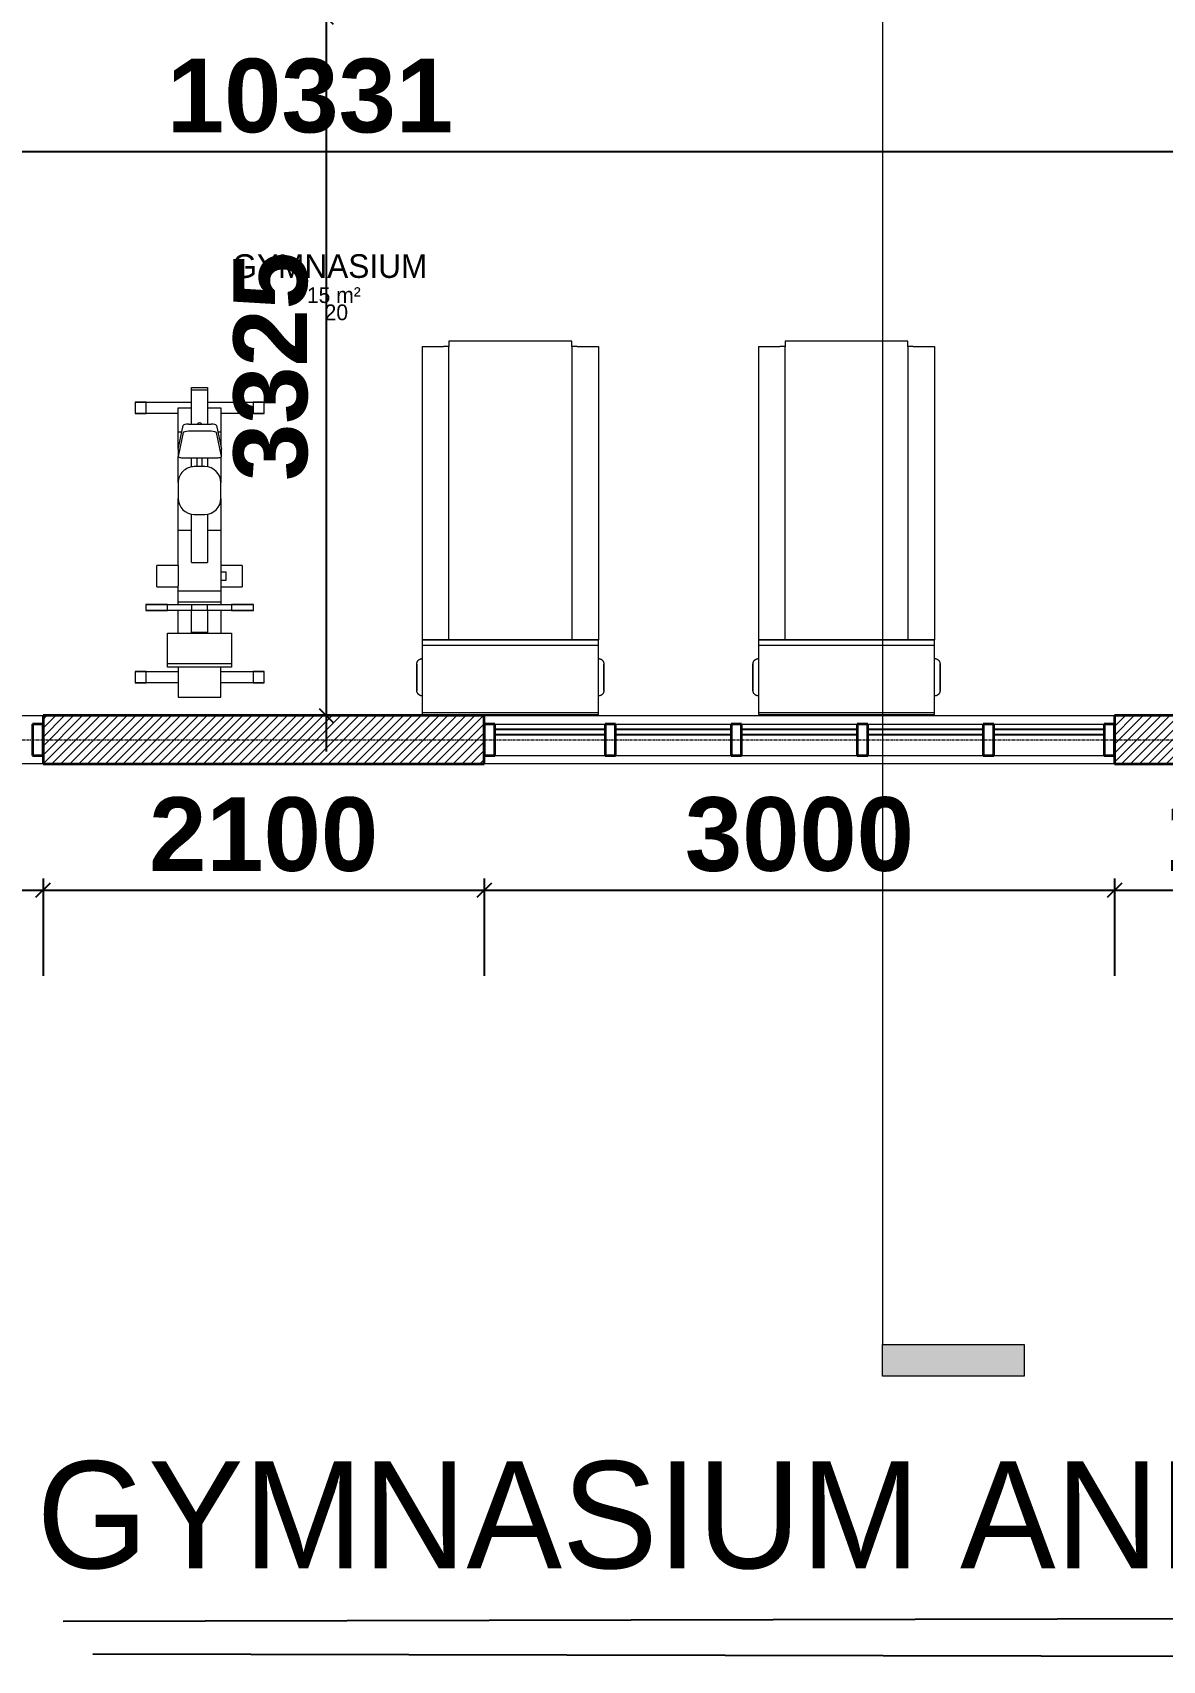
# Model space of a CAD drawing. Header units: inches. Extents: x 22 to 382261, y 22 to 371281.
# Drawn here: x 266633 to 272010, y 51696 to 59447 of the extents above; entities that cross this region are included whole.
import ezdxf

# ---------------------------------------------------------------- set-up
doc = ezdxf.new("R2010")
doc.units = ezdxf.units.IN
doc.header["$MEASUREMENT"] = 0
doc.linetypes.add('Grid Line 1_2_', pattern=[22.225, 12.7, -3.175, 3.175, -3.175])
for name, color, linetype, lineweight in [('A-ANNO-DIMS', 211, 'Continuous', 9), ('A-AREA-IDEN', 2, 'Continuous', 9), ('A-GLAZ-CURT', 52, 'Continuous', 9), ('A-GLAZ-CWMG', 51, 'Continuous', 9), ('A-WALL-PATT', 111, 'Continuous', 9), ('G-ANNO-SYMB', 111, 'Continuous', 9), ('G-ANNO-TEXT', 231, 'Continuous', 9), ('I-WALL', 2, 'Continuous', 9), ('Q-SPCQ', 91, 'Continuous', 9), ('S-GRID', 1, 'Continuous', 9)]:
    doc.layers.add(name, color=color, linetype=linetype, lineweight=lineweight)
doc.styles.add('Arial_B', font='arialbd.ttf', dxfattribs={"height": 350.793651})
doc.styles.add('Century Gothic', font='GOTHIC.TTF', dxfattribs={"height": 255})
doc.styles.add('Century Gothic_B', font='GOTHICB.TTF', dxfattribs={"height": 510})
doc.styles.add('Gill Sans MT', font='GIL_____.TTF', dxfattribs={"height": 262.5})
doc.dimstyles.new('2', dxfattribs={"dimscale": 304.8, "dimtxt": 346.888196, "dimasz": 0.221354, "dimexe": 1.338583, "dimexo": 0.0625, "dimgap": 0.278871, "dimtad": 1, "dimdec": 0, "dimzin": 0, "dimdsep": 46, "dimtxsty": 'Arial_B', "dimblk1": 'OBLIQUE', "dimblk2": 'OBLIQUE', "dimsah": 1, "dimcen": 0.09, "dimdle": 0.557743, "dimazin": 0, "dimtfac": 1, "dimtdec": 4, "dimtix": 1, "dimtmove": 0, "dimatfit": 3, "dimfxl": 0.557743, "dimfxlon": 1, "dimtvp": 1, "dimtolj": 1, "dimtzin": 0, "dimarcsym": 2})

# ---------------------------------------------------------------- blocks, each defined once
blk = doc.blocks.new('System Panel - Glazed-448104-02-GYM AND MEMBERS ROOM BLOWUP')
at = {"layer": 'A-GLAZ-CURT', "lineweight": 25}
for p, q in [((262.5, -24.5), (-262.5, -24.5)), ((-262.5, -24.5), (-262.5, -49.5)), ((-262.5, -49.5), (262.5, -49.5)), ((262.5, -49.5), (262.5, -24.5))]:
    blk.add_line(p, q, dxfattribs=at)
blk = doc.blocks.new('System Panel - Glazed-448105-02-GYM AND MEMBERS ROOM BLOWUP')
at = {"layer": 'A-GLAZ-CURT', "lineweight": 25}
for p, q in [((275, -24.5), (-275, -24.5)), ((-275, -24.5), (-275, -49.5)), ((-275, -49.5), (275, -49.5)), ((275, -49.5), (275, -24.5))]:
    blk.add_line(p, q, dxfattribs=at)
blk = doc.blocks.new('Rectangular Mullion - 50 x 150mm-448107-02-GYM AND MEMBERS ROOM BLOWUP')
at = {"layer": 'A-GLAZ-CWMG', "lineweight": 35}
for p, q in [((0, 75), (-50, 75)), ((-50, 75), (-50, -75)), ((0, -75), (0, 75)), ((-50, -75), (0, -75))]:
    blk.add_line(p, q, dxfattribs=at)
blk = doc.blocks.new('Rectangular Mullion - 50 x 150mm-448108-02-GYM AND MEMBERS ROOM BLOWUP')
at = {"layer": 'A-GLAZ-CWMG', "lineweight": 35}
for p, q in [((-50, 75), (0, 75)), ((-50, -75), (-50, 75)), ((0, 75), (0, -75)), ((0, -75), (-50, -75))]:
    blk.add_line(p, q, dxfattribs=at)
blk = doc.blocks.new('Rectangular Mullion - 50 x 150mm-443212-02-GYM AND MEMBERS ROOM BLOWUP')
at = {"layer": 'A-GLAZ-CWMG'}
for p, q in [((9881.2, 8643.2), (10406.2, 8643.2)), ((9881.2, 8493.2), (10406.2, 8493.2))]:
    blk.add_line(p, q, dxfattribs=at)
blk = doc.blocks.new('Rectangular Mullion - 50 x 150mm-448103-02-GYM AND MEMBERS ROOM BLOWUP')
at = {"layer": 'A-GLAZ-CWMG', "lineweight": 35}
for p, q in [((-25, 75), (25, 75)), ((-25, -75), (-25, 75)), ((25, 75), (25, -75)), ((25, -75), (-25, -75))]:
    blk.add_line(p, q, dxfattribs=at)
blk = doc.blocks.new('Rectangular Mullion - 50 x 150mm-443216-02-GYM AND MEMBERS ROOM BLOWUP')
at = {"layer": 'A-GLAZ-CWMG'}
for p, q in [((9281.2, 8643.2), (9831.2, 8643.2)), ((9281.2, 8493.2), (9831.2, 8493.2))]:
    blk.add_line(p, q, dxfattribs=at)
blk = doc.blocks.new('Bike-Excercise_Reed - Bike-Excercise_Reed-714075-02-GYM AND MEMBERS ROOM BLOWUP')
at = {"layer": 'Q-SPCQ'}
for p, q in [((-655.6, 307.1), (-655.6, 254.8)), ((-601.7, 307.1), (-655.6, 307.1)), ((-655.6, 254.8), (-601.7, 254.8)), ((-654, 305.6), (-654, 101.6)), ((-603.2, 101.6), (-603.2, 305.6)), ((-601.7, 254.8), (-601.7, 307.1)), ((-312.1, 256.5), (-312.1, 152.4)), ((-283.5, 256.5), (-312.1, 256.5)), ((-310.4, 254.8), (-310.4, -254.8)), ((-285, -254.8), (-285, 254.8)), ((-283.5, 152.4), (-283.5, 256.5)), ((627.1, 307), (627.1, 254.8)), ((681, 307), (627.1, 307)), ((627.1, 254.8), (681, 254.8)), ((628.7, 305.6), (628.7, 101.6)), ((679.5, 38.1), (679.5, 305.6)), ((681, 254.8), (681, 307)), ((-198.4, 203.2), (-198.4, 101.6)), ((-96.8, 101.6), (-96.8, 203.2)), ((-723.6, 101.6), (-723.6, -101.6)), ((-581.4, 101.6), (-723.6, 101.6)), ((-581.4, 152.4), (-563.4, 152.4)), ((-581.4, -152.4), (-581.4, 152.4)), ((-563.4, 152.4), (-419.7, 152.4)), ((-563.4, 152.4), (-563.4, -152.4)), ((-419.7, 152.4), (-419.7, -152.4)), ((-419.7, 101.6), (-310.4, 101.6)), ((-312.1, 152.4), (-283.5, 152.4)), ((-285.1, 101.6), (-270.5, 101.6)), ((-270.5, 101.6), (-218.1, 101.6)), ((-270.5, 101.6), (-270.5, -101.6)), ((-270.5, 101.6), (-270.5, -101.6)), ((-218.1, 101.6), (-194.7, 101.6)), ((-218.1, 101.6), (-218.1, -101.6)), ((-96.8, 101.6), (71, 101.6)), ((71, 101.6), (222.3, 101.6)), ((71, 101.6), (71, 38.1)), ((297.2, 101.6), (222.3, 101.6)), ((297.2, 101.6), (422.2, 101.6)), ((456.4, 101.7), (422.1, 101.7)), ((535.5, 77.5), (422.4, 101.7)), ((456.8, 101.7), (569.8, 77.5)), ((457, 101.6), (537.2, 101.6)), ((537.2, 101.6), (654.1, 101.6)), ((537.2, 84.5), (537.2, 101.6)), ((654.1, 101.6), (654.1, 38.1)), ((-419.7, 38.1), (-414.4, 38.1)), ((-414.4, 38.1), (-306.7, 38.1)), ((-414.4, 38.1), (-414.4, -38.1)), ((-304.1, 38.1), (-306.6, 38.1)), ((-301, 38.1), (-304, 38.1)), ((-297.7, 38.1), (-300.9, 38.1)), ((-284.9, 38.1), (-297.6, 38.1)), ((-284.9, -38.1), (-284.9, 38.1)), ((-82.4, 38.1), (147.7, 38.1)), ((-82.4, 38.1), (-82.4, -38.1)), ((146.1, 25.4), (146.1, -25.4)), ((371.8, 38.1), (415.5, 38.1)), ((373.4, -25.4), (373.4, 25.4)), ((412.3, 12.7), (373.4, 12.7)), ((415.5, 76.3), (415.5, -79.1)), ((537.2, 75.5), (537.2, 76.4)), ((541.7, -55), (541.7, 52.2)), ((576, 52.2), (576, -55)), ((576, 38.1), (736.9, 38.1)), ((736.9, 38.1), (750, 38.1)), ((736.9, -38.1), (736.9, 38.1)), ((750, 38.1), (750, -38.1)), ((-414.4, -38.1), (-419.7, -38.1)), ((-306.7, -38.1), (-414.4, -38.1)), ((-306.6, -38.1), (-304.1, -38.1)), ((-304, -38.1), (-301, -38.1)), ((-300.9, -38.1), (-297.7, -38.1)), ((-297.6, -38.1), (-284.9, -38.1)), ((147.7, -38.1), (-82.4, -38.1)), ((71, -38.1), (71, -101.6)), ((415.5, -38.1), (371.8, -38.1)), ((373.4, -12.7), (412.3, -12.7)), ((736.9, -38.1), (576, -38.1)), ((654.1, -38.1), (654.1, -101.6)), ((679.5, -305.6), (679.5, -38.1)), ((750, -38.1), (736.9, -38.1)), ((-723.6, -101.6), (-581.4, -101.6)), ((-654, -101.6), (-654, -305.6)), ((-603.2, -305.6), (-603.2, -101.6)), ((-563.4, -152.4), (-581.4, -152.4)), ((-419.7, -152.4), (-563.4, -152.4)), ((-310.3, -101.6), (-419.7, -101.6)), ((-312.1, -152.4), (-312.1, -256.5)), ((-283.5, -152.4), (-312.1, -152.4)), ((-270.5, -101.6), (-285, -101.6)), ((-283.5, -256.5), (-283.5, -152.4)), ((-218.1, -101.6), (-270.5, -101.6)), ((71, -101.6), (-218.1, -101.6)), ((-198.4, -101.6), (-198.4, -203.2)), ((-166.7, -101.6), (-166.7, -127)), ((-166.7, -127), (-128.6, -127)), ((-128.6, -127), (-128.6, -101.6)), ((-96.8, -203.2), (-96.8, -101.6)), ((222.3, -101.6), (71, -101.6)), ((222.3, -101.6), (297.2, -101.6)), ((419.2, -101.6), (297.2, -101.6)), ((422.1, -104.5), (456.4, -104.5)), ((422.4, -104.5), (535.5, -80.3)), ((569.8, -80.3), (456.8, -104.5)), ((537.2, -101.6), (470.2, -101.6)), ((537.2, -79.2), (537.2, -78.3)), ((537.2, -101.6), (537.2, -87.3)), ((654.1, -101.6), (537.2, -101.6)), ((628.7, -101.6), (628.7, -305.6)), ((-655.6, -254.8), (-655.6, -307.1)), ((-601.7, -254.8), (-655.6, -254.8)), ((-655.6, -307.1), (-601.7, -307.1)), ((-601.7, -307.1), (-601.7, -254.8)), ((-312.1, -256.5), (-283.5, -256.5)), ((627.1, -254.8), (627.1, -307)), ((681, -254.8), (627.1, -254.8)), ((627.1, -307), (681, -307)), ((681, -307), (681, -254.8))]:
    blk.add_line(p, q, dxfattribs=at)
at = {"layer": 'Q-SPCQ', "flags": 128}
for points in [[(-198.4, 203.2), (-197.7, 203.2), (-195.7, 203.2), (-192.3, 203.2), (-187.7, 203.2), (-182, 203.2), (-175.4, 203.2), (-168, 203.2), (-160.1, 203.2), (-151.8, 203.2), (-143.4, 203.2), (-135.2, 203.2), (-127.2, 203.2), (-119.9, 203.2), (-113.2, 203.2), (-107.5, 203.2), (-103, 203.2), (-99.6, 203.2), (-97.5, 203.2), (-96.8, 203.2)], [(-96.8, 101.6), (-97.5, 101.6), (-99.6, 101.6), (-103, 101.6), (-107.5, 101.6), (-113.2, 101.6), (-119.9, 101.6), (-127.2, 101.6), (-135.2, 101.6), (-143.4, 101.6), (-151.8, 101.6), (-160.1, 101.6), (-168, 101.6), (-175.4, 101.6), (-182, 101.6), (-187.7, 101.6), (-192.3, 101.6), (-194.5, 101.6)], [(412.3, 12.7), (414.3, 12.7), (415.5, 12.7)], [(415.5, -12.7), (413.8, -12.7), (412.3, -12.7)], [(-96.8, -203.2), (-97.5, -203.2), (-99.6, -203.2), (-103, -203.2), (-107.5, -203.2), (-113.2, -203.2), (-119.9, -203.2), (-127.2, -203.2), (-135.2, -203.2), (-143.4, -203.2), (-151.8, -203.2), (-160.1, -203.2), (-168, -203.2), (-175.4, -203.2), (-182, -203.2), (-187.7, -203.2), (-192.3, -203.2), (-195.7, -203.2), (-197.7, -203.2), (-198.4, -203.2)]]:
    blk.add_lwpolyline(points, dxfattribs=at)
at = {"layer": 'Q-SPCQ'}
for centre, start, end in [((222.3, 25.4), 90, 180), ((297.2, 25.4), 360, 90), ((222.3, -25.4), 180, 270), ((297.2, -25.4), 270, 0)]:
    blk.add_arc(centre, 76.2, start, end, dxfattribs=at)
for centre, major_axis, ratio, start_param, end_param in [((422.1, 76.3), (0, 25.4), 0.258819, 6.227989, 7.853982), ((535.1, 52.2), (0, 25.4), 0.258819, 4.712389, 6.227989), ((569.4, 52.2), (0, 25.4), 0.258819, 4.712389, 6.227989), ((569.6, 0), (0, 12.7), 0.965926, 4.712389, 5.730403), ((535.1, -55), (0, 25.4), 0.258819, 3.196789, 4.712389), ((569.4, -55), (0, 25.4), 0.258819, 3.196789, 4.712389), ((569.6, 0), (0, 12.7), 0.965926, 3.694375, 4.712389), ((422.1, -79.1), (0, 25.4), 0.258819, 1.570796, 3.196789)]:
    blk.add_ellipse(centre, major_axis=major_axis, ratio=ratio, start_param=start_param, end_param=end_param, dxfattribs=at)
blk = doc.blocks.new('Treadmill - Treadmill-719310-02-GYM AND MEMBERS ROOM BLOWUP')
at = {"layer": 'Q-SPCQ'}
for p, q in [((25.4, 1752.6), (127, 1752.6)), ((25.4, 1752.6), (25.4, 356.6)), ((152.4, 1752.6), (127, 1752.6)), ((736.6, 1778), (152.4, 1778)), ((152.4, 1778), (152.4, 1752.6)), ((152.4, 356.6), (152.4, 1752.6)), ((152.4, 356.6), (152.4, 1752.6)), ((736.6, 1752.6), (736.6, 1778)), ((736.6, 1752.6), (736.6, 356.6)), ((736.6, 1752.6), (736.6, 356.6)), ((762, 1752.6), (736.6, 1752.6)), ((762, 1752.6), (863.6, 1752.6)), ((863.6, 1752.6), (863.6, 356.6)), ((863.6, 356.6), (25.4, 356.6)), ((25.4, 356.6), (25.4, 330.6)), ((25.4, 356.6), (863.6, 356.6)), ((25.4, 330.6), (25.4, 10.4)), ((25.4, 330.6), (863.6, 330.6)), ((863.6, 330.6), (863.6, 356.6)), ((863.6, 10.4), (863.6, 330.6)), ((25.4, 10.4), (25.4, 0)), ((25.4, 10.4), (863.6, 10.4)), ((25.4, 0), (863.6, 0)), ((863.6, 0), (863.6, 10.4))]:
    blk.add_line(p, q, dxfattribs=at)
at = {"layer": 'Q-SPCQ', "flags": 128}
for points in [[(-0.7, 240.6), (-0.7, 241.7), (-0.6, 242.7), (-0.5, 243.8), (-0.4, 244.8), (-0.2, 245.8), (0, 246.8), (0.3, 247.8), (0.6, 248.8), (0.9, 249.8), (1.3, 250.8), (1.8, 251.7), (2.2, 252.7), (2.7, 253.6), (3.2, 254.5), (3.8, 255.4), (4.4, 256.2), (5.1, 257), (5.7, 257.8), (6.4, 258.6), (7.2, 259.3), (7.9, 260), (8.7, 260.7), (9.5, 261.4), (10.4, 262), (11.2, 262.6), (12.1, 263.1), (13, 263.6), (14, 264.1), (14.9, 264.5), (15.9, 264.9), (16.9, 265.3), (17.9, 265.6), (18.9, 265.9), (19.9, 266.1), (20.9, 266.3), (21.9, 266.5), (23, 266.6), (24, 266.7), (25, 266.7), (25.3, 266.7)], [(-0.7, 177.8), (-0.7, 180.3), (-0.7, 182.8), (-0.7, 185.3), (-0.7, 187.8), (-0.7, 190.3), (-0.7, 192.7), (-0.7, 195.2), (-0.7, 197.6), (-0.7, 199.9), (-0.7, 202.3), (-0.7, 204.6), (-0.7, 206.8), (-0.7, 209), (-0.7, 211.2), (-0.7, 213.3), (-0.7, 215.3), (-0.7, 217.3), (-0.7, 219.2), (-0.7, 221.1), (-0.7, 222.9), (-0.7, 224.6), (-0.7, 226.2), (-0.7, 227.8), (-0.7, 229.3), (-0.7, 230.7), (-0.7, 232), (-0.7, 233.2), (-0.7, 234.4), (-0.7, 235.4), (-0.7, 236.4), (-0.7, 237.2), (-0.7, 238), (-0.7, 238.7), (-0.7, 239.2), (-0.7, 239.7), (-0.7, 240.1), (-0.7, 240.4), (-0.7, 240.6), (-0.7, 240.6), (-0.7, 240.6)], [(-0.7, 240.6), (-0.7, 240.6), (-0.7, 240.4), (-0.7, 240.2), (-0.7, 239.8), (-0.7, 239.4), (-0.7, 238.8), (-0.7, 238.2), (-0.7, 237.4), (-0.7, 236.6), (-0.7, 235.7), (-0.7, 234.7), (-0.7, 233.5), (-0.7, 232.3), (-0.7, 231), (-0.7, 229.7), (-0.7, 228.2), (-0.7, 226.7), (-0.7, 225), (-0.7, 223.3), (-0.7, 221.6), (-0.7, 219.7), (-0.7, 217.8), (-0.7, 215.9), (-0.7, 213.8), (-0.7, 211.8), (-0.7, 209.6), (-0.7, 207.4), (-0.7, 205.2), (-0.7, 202.9), (-0.7, 200.6), (-0.7, 198.2), (-0.7, 195.8), (-0.7, 193.4), (-0.7, 190.9), (-0.7, 188.5), (-0.7, 186), (-0.7, 183.5), (-0.7, 181), (-0.7, 178.5), (-0.7, 177.8)], [(863.7, 266.7), (864.7, 266.7), (865.8, 266.6), (866.8, 266.5), (867.8, 266.4), (868.8, 266.2), (869.9, 266), (870.9, 265.7), (871.9, 265.4), (872.9, 265), (873.8, 264.6), (874.8, 264.2), (875.7, 263.8), (876.6, 263.3), (877.5, 262.7), (878.4, 262.1), (879.2, 261.5), (880.1, 260.9), (880.9, 260.2), (881.6, 259.5), (882.4, 258.8), (883.1, 258), (883.8, 257.2), (884.4, 256.4), (885, 255.6), (885.6, 254.7), (886.1, 253.8), (886.7, 252.9), (887.1, 252), (887.6, 251), (888, 250.1), (888.3, 249.1), (888.6, 248.1), (888.9, 247.1), (889.2, 246.1), (889.4, 245.1), (889.5, 244), (889.6, 243), (889.7, 242), (889.7, 240.9), (889.7, 240.6)], [(889.7, 177.8), (889.7, 180.3), (889.7, 182.8), (889.7, 185.3), (889.7, 187.8), (889.7, 190.3), (889.7, 192.7), (889.7, 195.2), (889.7, 197.6), (889.7, 199.9), (889.7, 202.3), (889.7, 204.6), (889.7, 206.8), (889.7, 209), (889.7, 211.2), (889.7, 213.3), (889.7, 215.3), (889.7, 217.3), (889.7, 219.2), (889.7, 221.1), (889.7, 222.9), (889.7, 224.6), (889.7, 226.2), (889.7, 227.8), (889.7, 229.3), (889.7, 230.7), (889.7, 232), (889.7, 233.2), (889.7, 234.4), (889.7, 235.4), (889.7, 236.4), (889.7, 237.2), (889.7, 238), (889.7, 238.7), (889.7, 239.2), (889.7, 239.7), (889.7, 240.1), (889.7, 240.4), (889.7, 240.6), (889.7, 240.6), (889.7, 240.6)], [(889.7, 240.6), (889.7, 240.6), (889.7, 240.4), (889.7, 240.2), (889.7, 239.8), (889.7, 239.4), (889.7, 238.8), (889.7, 238.2), (889.7, 237.4), (889.7, 236.6), (889.7, 235.7), (889.7, 234.7), (889.7, 233.5), (889.7, 232.3), (889.7, 231), (889.7, 229.7), (889.7, 228.2), (889.7, 226.7), (889.7, 225), (889.7, 223.3), (889.7, 221.6), (889.7, 219.7), (889.7, 217.8), (889.7, 215.9), (889.7, 213.8), (889.7, 211.8), (889.7, 209.6), (889.7, 207.4), (889.7, 205.2), (889.7, 202.9), (889.7, 200.6), (889.7, 198.2), (889.7, 195.8), (889.7, 193.4), (889.7, 190.9), (889.7, 188.5), (889.7, 186), (889.7, 183.5), (889.7, 181), (889.7, 178.5), (889.7, 177.8)], [(-0.7, 177.8), (-0.7, 175.3), (-0.7, 172.8), (-0.7, 170.3), (-0.7, 167.8), (-0.7, 165.3), (-0.7, 162.9), (-0.7, 160.4), (-0.7, 158), (-0.7, 155.7), (-0.7, 153.3), (-0.7, 151), (-0.7, 148.8), (-0.7, 146.6), (-0.7, 144.4), (-0.7, 142.3), (-0.7, 140.3), (-0.7, 138.3), (-0.7, 136.4), (-0.7, 134.5), (-0.7, 132.7), (-0.7, 131), (-0.7, 129.4), (-0.7, 127.8), (-0.7, 126.3), (-0.7, 124.9), (-0.7, 123.6), (-0.7, 122.4), (-0.7, 121.2), (-0.7, 120.2), (-0.7, 119.2), (-0.7, 118.4), (-0.7, 117.6), (-0.7, 116.9), (-0.7, 116.4), (-0.7, 115.9), (-0.7, 115.5), (-0.7, 115.2), (-0.7, 115), (-0.7, 115), (-0.7, 115)], [(-0.7, 115), (-0.7, 115), (-0.7, 115.2), (-0.7, 115.4), (-0.7, 115.8), (-0.7, 116.2), (-0.7, 116.8), (-0.7, 117.4), (-0.7, 118.2), (-0.7, 119), (-0.7, 119.9), (-0.7, 120.9), (-0.7, 122.1), (-0.7, 123.3), (-0.7, 124.6), (-0.7, 125.9), (-0.7, 127.4), (-0.7, 128.9), (-0.7, 130.6), (-0.7, 132.3), (-0.7, 134), (-0.7, 135.9), (-0.7, 137.8), (-0.7, 139.7), (-0.7, 141.8), (-0.7, 143.8), (-0.7, 146), (-0.7, 148.2), (-0.7, 150.4), (-0.7, 152.7), (-0.7, 155), (-0.7, 157.4), (-0.7, 159.8), (-0.7, 162.2), (-0.7, 164.7), (-0.7, 167.1), (-0.7, 169.6), (-0.7, 172.1), (-0.7, 174.6), (-0.7, 177.1), (-0.7, 177.8)], [(889.7, 177.8), (889.7, 175.3), (889.7, 172.8), (889.7, 170.3), (889.7, 167.8), (889.7, 165.3), (889.7, 162.9), (889.7, 160.4), (889.7, 158), (889.7, 155.7), (889.7, 153.3), (889.7, 151), (889.7, 148.8), (889.7, 146.6), (889.7, 144.4), (889.7, 142.3), (889.7, 140.3), (889.7, 138.3), (889.7, 136.4), (889.7, 134.5), (889.7, 132.7), (889.7, 131), (889.7, 129.4), (889.7, 127.8), (889.7, 126.3), (889.7, 124.9), (889.7, 123.6), (889.7, 122.4), (889.7, 121.2), (889.7, 120.2), (889.7, 119.2), (889.7, 118.4), (889.7, 117.6), (889.7, 116.9), (889.7, 116.4), (889.7, 115.9), (889.7, 115.5), (889.7, 115.2), (889.7, 115), (889.7, 115), (889.7, 115)], [(889.7, 115), (889.7, 115), (889.7, 115.2), (889.7, 115.4), (889.7, 115.8), (889.7, 116.2), (889.7, 116.8), (889.7, 117.4), (889.7, 118.2), (889.7, 119), (889.7, 119.9), (889.7, 120.9), (889.7, 122.1), (889.7, 123.3), (889.7, 124.6), (889.7, 125.9), (889.7, 127.4), (889.7, 128.9), (889.7, 130.6), (889.7, 132.3), (889.7, 134), (889.7, 135.9), (889.7, 137.8), (889.7, 139.7), (889.7, 141.8), (889.7, 143.8), (889.7, 146), (889.7, 148.2), (889.7, 150.4), (889.7, 152.7), (889.7, 155), (889.7, 157.4), (889.7, 159.8), (889.7, 162.2), (889.7, 164.7), (889.7, 167.1), (889.7, 169.6), (889.7, 172.1), (889.7, 174.6), (889.7, 177.1), (889.7, 177.8)], [(25.3, 88.9), (24.3, 88.9), (23.2, 89), (22.2, 89.1), (21.2, 89.2), (20.2, 89.4), (19.1, 89.6), (18.1, 89.9), (17.1, 90.2), (16.1, 90.6), (15.2, 91), (14.2, 91.4), (13.3, 91.8), (12.4, 92.3), (11.5, 92.9), (10.6, 93.5), (9.8, 94.1), (8.9, 94.7), (8.1, 95.4), (7.4, 96.1), (6.6, 96.8), (5.9, 97.6), (5.2, 98.4), (4.6, 99.2), (4, 100), (3.4, 100.9), (2.9, 101.8), (2.3, 102.7), (1.9, 103.6), (1.4, 104.6), (1, 105.5), (0.7, 106.5), (0.4, 107.5), (0.1, 108.5), (-0.2, 109.5), (-0.4, 110.5), (-0.5, 111.6), (-0.6, 112.6), (-0.7, 113.6), (-0.7, 114.7), (-0.7, 115)], [(889.7, 115), (889.7, 113.9), (889.6, 112.9), (889.5, 111.8), (889.4, 110.8), (889.2, 109.8), (889, 108.8), (888.7, 107.8), (888.4, 106.8), (888.1, 105.8), (887.7, 104.8), (887.2, 103.9), (886.8, 102.9), (886.3, 102), (885.8, 101.1), (885.2, 100.2), (884.6, 99.4), (883.9, 98.6), (883.3, 97.8), (882.6, 97), (881.8, 96.3), (881.1, 95.6), (880.3, 94.9), (879.5, 94.2), (878.6, 93.6), (877.8, 93), (876.9, 92.5), (876, 92), (875, 91.5), (874.1, 91.1), (873.1, 90.7), (872.1, 90.3), (871.1, 90), (870.1, 89.7), (869.1, 89.5), (868.1, 89.3), (867.1, 89.1), (866, 89), (865, 88.9), (864, 88.9), (863.7, 88.9)]]:
    blk.add_lwpolyline(points, dxfattribs=at)
blk = doc.blocks.new('_Oblique')
at = {"color": 0, "linetype": 'ByBlock', "lineweight": -2}
blk.add_line((-0.5, -0.5), (0.5, 0.5), dxfattribs=at)
blk = doc.blocks.new('*D5409')
at = {"layer": 'A-ANNO-DIMS', "color": 0, "lineweight": -2, "transparency": 16777216}
for p, q in [((263512.6, 55364.1), (266852.6, 55364.1)), ((263682.6, 55420), (263682.6, 54956.1)), ((266682.6, 55420), (266682.6, 54956.1))]:
    blk.add_line(p, q, dxfattribs=at)
at = {"layer": 'Defpoints', "color": 0, "transparency": 16777216}
for p in [(263682.6, 55439.1), (266682.6, 55439.1), (266682.6, 55364.1)]:
    blk.add_point(p, dxfattribs=at)
at = {"layer": 'A-ANNO-DIMS', "color": 0, "lineweight": -2, "transparency": 16777216, "xscale": 67.46874999999999, "yscale": 67.46874999999999, "zscale": 67.46874999999999, "rotation": 180}
blk.add_blockref('_Oblique', (263682.6, 55364.1), dxfattribs=at)
at = {"layer": 'A-ANNO-DIMS', "color": 0, "lineweight": -2, "transparency": 16777216, "xscale": 67.46874999999999, "yscale": 67.46874999999999, "zscale": 67.46874999999999}
blk.add_blockref('_Oblique', (266682.6, 55364.1), dxfattribs=at)
at = {"layer": 'A-ANNO-DIMS', "color": 0, "transparency": 16777216, "insert": (265182.6, 55628.2), "char_height": 350.79, "width": 559.685, "attachment_point": 5, "style": 'Arial_B'}
blk.add_mtext('\\A1;3000', dxfattribs=at)
blk = doc.blocks.new('*D5410')
at = {"layer": 'A-ANNO-DIMS', "color": 0, "lineweight": -2, "transparency": 16777216}
for p, q in [((266512.6, 55364.1), (268952.6, 55364.1)), ((266682.6, 55420), (266682.6, 54956.1)), ((268782.6, 55420), (268782.6, 54956.1))]:
    blk.add_line(p, q, dxfattribs=at)
at = {"layer": 'Defpoints', "color": 0, "transparency": 16777216}
for p in [(266682.6, 55439.1), (268782.6, 55439.1), (268782.6, 55364.1)]:
    blk.add_point(p, dxfattribs=at)
at = {"layer": 'A-ANNO-DIMS', "color": 0, "lineweight": -2, "transparency": 16777216, "xscale": 67.46874999999999, "yscale": 67.46874999999999, "zscale": 67.46874999999999, "rotation": 180}
blk.add_blockref('_Oblique', (266682.6, 55364.1), dxfattribs=at)
at = {"layer": 'A-ANNO-DIMS', "color": 0, "lineweight": -2, "transparency": 16777216, "xscale": 67.46874999999999, "yscale": 67.46874999999999, "zscale": 67.46874999999999}
blk.add_blockref('_Oblique', (268782.6, 55364.1), dxfattribs=at)
at = {"layer": 'A-ANNO-DIMS', "color": 0, "transparency": 16777216, "insert": (267732.6, 55628.2), "char_height": 350.79, "width": 559.685, "attachment_point": 5, "style": 'Arial_B'}
blk.add_mtext('\\A1;2100', dxfattribs=at)
blk = doc.blocks.new('*D5417')
at = {"layer": 'A-ANNO-DIMS', "color": 0, "lineweight": -2, "transparency": 16777216}
for p, q in [((268612.6, 55364.1), (271952.6, 55364.1)), ((268782.6, 55420), (268782.6, 54956.1)), ((271782.6, 55420), (271782.6, 54956.1))]:
    blk.add_line(p, q, dxfattribs=at)
at = {"layer": 'Defpoints', "color": 0, "transparency": 16777216}
for p in [(268782.6, 55439.1), (271782.6, 55439.1), (271782.6, 55364.1)]:
    blk.add_point(p, dxfattribs=at)
at = {"layer": 'A-ANNO-DIMS', "color": 0, "lineweight": -2, "transparency": 16777216, "xscale": 67.46874999999999, "yscale": 67.46874999999999, "zscale": 67.46874999999999, "rotation": 180}
blk.add_blockref('_Oblique', (268782.6, 55364.1), dxfattribs=at)
at = {"layer": 'A-ANNO-DIMS', "color": 0, "lineweight": -2, "transparency": 16777216, "xscale": 67.46874999999999, "yscale": 67.46874999999999, "zscale": 67.46874999999999}
blk.add_blockref('_Oblique', (271782.6, 55364.1), dxfattribs=at)
at = {"layer": 'A-ANNO-DIMS', "color": 0, "transparency": 16777216, "insert": (270282.6, 55628.2), "char_height": 350.79, "width": 559.685, "attachment_point": 5, "style": 'Arial_B'}
blk.add_mtext('\\A1;3000', dxfattribs=at)
blk = doc.blocks.new('*D5418')
at = {"layer": 'A-ANNO-DIMS', "color": 0, "lineweight": -2, "transparency": 16777216}
for p, q in [((271612.6, 55364.1), (273518.4, 55364.1)), ((271782.6, 55420), (271782.6, 54956.1)), ((273348.4, 55420), (273348.4, 54956.1))]:
    blk.add_line(p, q, dxfattribs=at)
at = {"layer": 'Defpoints', "color": 0, "transparency": 16777216}
for p in [(271782.6, 55439.1), (273348.4, 55439.1), (273348.4, 55364.1)]:
    blk.add_point(p, dxfattribs=at)
at = {"layer": 'A-ANNO-DIMS', "color": 0, "lineweight": -2, "transparency": 16777216, "xscale": 67.46874999999999, "yscale": 67.46874999999999, "zscale": 67.46874999999999, "rotation": 180}
blk.add_blockref('_Oblique', (271782.6, 55364.1), dxfattribs=at)
at = {"layer": 'A-ANNO-DIMS', "color": 0, "lineweight": -2, "transparency": 16777216, "xscale": 67.46874999999999, "yscale": 67.46874999999999, "zscale": 67.46874999999999}
blk.add_blockref('_Oblique', (273348.4, 55364.1), dxfattribs=at)
at = {"layer": 'A-ANNO-DIMS', "color": 0, "transparency": 16777216, "insert": (272565.5, 55628.2), "char_height": 350.79, "width": 559.685, "attachment_point": 5, "style": 'Arial_B'}
blk.add_mtext('\\A1;1566', dxfattribs=at)
blk = doc.blocks.new('*D5436')
at = {"layer": 'A-ANNO-DIMS', "color": 0, "lineweight": -2, "transparency": 16777216}
for p, q in [((262787.6, 58936.9), (262787.6, 58472.9)), ((273118.4, 58936.9), (273118.4, 58472.9)), ((262617.6, 58880.9), (273288.4, 58880.9))]:
    blk.add_line(p, q, dxfattribs=at)
at = {"layer": 'Defpoints', "color": 0, "transparency": 16777216}
for p in [(262787.6, 58955.9), (273118.4, 58955.9), (273118.4, 58880.9)]:
    blk.add_point(p, dxfattribs=at)
at = {"layer": 'A-ANNO-DIMS', "color": 0, "lineweight": -2, "transparency": 16777216, "xscale": 67.46874999999999, "yscale": 67.46874999999999, "zscale": 67.46874999999999, "rotation": 180}
blk.add_blockref('_Oblique', (262787.6, 58880.9), dxfattribs=at)
at = {"layer": 'A-ANNO-DIMS', "color": 0, "lineweight": -2, "transparency": 16777216, "xscale": 67.46874999999999, "yscale": 67.46874999999999, "zscale": 67.46874999999999}
blk.add_blockref('_Oblique', (273118.4, 58880.9), dxfattribs=at)
at = {"layer": 'A-ANNO-DIMS', "color": 0, "transparency": 16777216, "insert": (267953, 59145), "char_height": 350.79, "width": 699.606, "attachment_point": 5, "style": 'Arial_B'}
blk.add_mtext('\\A1;10331', dxfattribs=at)
blk = doc.blocks.new('*D5437')
at = {"layer": 'A-ANNO-DIMS', "color": 0, "lineweight": -2, "transparency": 16777216}
for p, q in [((268031.1, 56024.7), (268031.1, 59689.7)), ((267975.1, 59519.7), (268439.1, 59519.7)), ((267975.1, 56194.7), (268439.1, 56194.7))]:
    blk.add_line(p, q, dxfattribs=at)
at = {"layer": 'Defpoints', "color": 0, "transparency": 16777216}
for p in [(267956.1, 59519.7), (268031.1, 59519.7), (267956.1, 56194.7)]:
    blk.add_point(p, dxfattribs=at)
at = {"layer": 'A-ANNO-DIMS', "color": 0, "lineweight": -2, "transparency": 16777216, "xscale": 67.46874999999999, "yscale": 67.46874999999999, "zscale": 67.46874999999999}
for p, rotation in [((268031.1, 59519.7), 90), ((268031.1, 56194.7), 270)]:
    blk.add_blockref('_Oblique', p, dxfattribs=dict(at, rotation=rotation))
at = {"layer": 'A-ANNO-DIMS', "color": 0, "transparency": 16777216, "insert": (267767, 57857.2), "char_height": 350.79, "width": 559.685, "attachment_point": 5, "rotation": 90, "style": 'Arial_B'}
blk.add_mtext('\\A1;3325', dxfattribs=at)
blk = doc.blocks.new('Section - M_Section Tail - Filled-28045-02-GYM AND MEMBERS ROOM BLOWUP')
at = {"layer": 'G-ANNO-SYMB'}
blk.add_hatch(color=256, dxfattribs=at).paths.add_polyline_path([(0, 9), (0, 0), (-2, 0), (-2, 9)])
for p, q in [((0, 9), (-2, 9)), ((-2, 9), (-2, 0)), ((0, 0), (0, 9)), ((-2, 0), (0, 0))]:
    blk.add_line(p, q, dxfattribs=at)

msp = doc.modelspace()

# ---------------------------------------------------------------- hatches: boundary and pattern name
at = {"layer": 'A-WALL-PATT', "lineweight": 18}
h = msp.add_hatch(dxfattribs=at)
h.set_pattern_fill('FP_3', color=256, style=0, pattern_type=2)
h.set_pattern_definition([(45, (261326.42, 47511.47), (-21.213203, 21.213203), [])])
h.paths.add_polyline_path([(283807.6, 55964.7), (284049.7, 55964.7), (284049.7, 56194.7), (283807.6, 56194.7)])
h.paths.add_polyline_path([(262667.6, 55964.7), (263682.6, 55964.7), (263682.6, 56194.7), (262667.6, 56194.7)])
h.paths.add_polyline_path([(282757.6, 55964.7), (282757.6, 56194.7), (275217.6, 56194.7), (275217.6, 55964.7), (282333.1, 55964.7)])
h.paths.add_polyline_path([(266682.6, 55964.7), (268782.6, 55964.7), (268782.6, 56194.7), (266682.6, 56194.7)])
h.paths.add_polyline_path([(271782.6, 55964.7), (273348.4, 55964.7), (273348.4, 56194.7), (271782.6, 56194.7)])

# ---------------------------------------------------------------- linework, layer by layer
for p, q in [((266778.6, 51883.6), (281794.4, 51914.9)), ((266919.5, 51727.1), (281778.8, 51695.8))]:
    msp.add_line(p, q)
at = {"layer": 'G-ANNO-SYMB'}
msp.add_line((270677.4, 63383.7), (270677.4, 53200.2), dxfattribs=at)
at = {"layer": 'I-WALL'}
for p, q in [((263682.6, 56194.7), (266682.6, 56194.7)), ((268782.6, 56194.7), (271782.6, 56194.7)), ((266682.6, 55964.7), (263682.6, 55964.7)), ((271782.6, 55964.7), (268782.6, 55964.7))]:
    msp.add_line(p, q, dxfattribs=at)
at = {"layer": 'I-WALL', "lineweight": 35}
for p, q in [((268782.6, 56194.7), (266682.6, 56194.7)), ((266682.6, 56194.7), (266682.6, 55964.7)), ((268782.6, 55964.7), (268782.6, 56194.7)), ((273118.4, 56194.7), (271782.6, 56194.7)), ((271782.6, 56194.7), (271782.6, 55964.7)), ((266682.6, 55964.7), (268782.6, 55964.7)), ((271782.6, 55964.7), (273348.4, 55964.7))]:
    msp.add_line(p, q, dxfattribs=at)
at = {"layer": 'S-GRID', "linetype": 'Grid Line 1_2_'}
msp.add_line((259894, 56079.7), (287182.9, 56079.7), dxfattribs=at)

# ---------------------------------------------------------------- block references
at = {"layer": 'A-GLAZ-CURT', "rotation": 180}
for name, p in [('System Panel - Glazed-448104-02-GYM AND MEMBERS ROOM BLOWUP', (269095.1, 56079.7)), ('System Panel - Glazed-448105-02-GYM AND MEMBERS ROOM BLOWUP', (269682.6, 56079.7)), ('System Panel - Glazed-448105-02-GYM AND MEMBERS ROOM BLOWUP', (270282.6, 56079.7)), ('System Panel - Glazed-448105-02-GYM AND MEMBERS ROOM BLOWUP', (270882.6, 56079.7)), ('System Panel - Glazed-448104-02-GYM AND MEMBERS ROOM BLOWUP', (271470.1, 56079.7))]:
    msp.add_blockref(name, p, dxfattribs=at)
at = {"layer": 'A-GLAZ-CWMG'}
for name, p in [('Rectangular Mullion - 50 x 150mm-448107-02-GYM AND MEMBERS ROOM BLOWUP', (266682.6, 56079.7)), ('Rectangular Mullion - 50 x 150mm-443212-02-GYM AND MEMBERS ROOM BLOWUP', (258951.4, 47511.5)), ('Rectangular Mullion - 50 x 150mm-443216-02-GYM AND MEMBERS ROOM BLOWUP', (260126.4, 47511.5)), ('Rectangular Mullion - 50 x 150mm-443216-02-GYM AND MEMBERS ROOM BLOWUP', (260726.4, 47511.5)), ('Rectangular Mullion - 50 x 150mm-443216-02-GYM AND MEMBERS ROOM BLOWUP', (261326.4, 47511.5)), ('Rectangular Mullion - 50 x 150mm-443212-02-GYM AND MEMBERS ROOM BLOWUP', (261326.4, 47511.5)), ('Rectangular Mullion - 50 x 150mm-448107-02-GYM AND MEMBERS ROOM BLOWUP', (271782.6, 56079.7))]:
    msp.add_blockref(name, p, dxfattribs=at)
at = {"layer": 'A-GLAZ-CWMG', "extrusion": (0, 0, -1)}
for name, p in [('Rectangular Mullion - 50 x 150mm-448108-02-GYM AND MEMBERS ROOM BLOWUP', (-268782.6, 56079.7)), ('Rectangular Mullion - 50 x 150mm-448103-02-GYM AND MEMBERS ROOM BLOWUP', (-269382.6, 56079.7)), ('Rectangular Mullion - 50 x 150mm-448103-02-GYM AND MEMBERS ROOM BLOWUP', (-269982.6, 56079.7)), ('Rectangular Mullion - 50 x 150mm-448103-02-GYM AND MEMBERS ROOM BLOWUP', (-270582.6, 56079.7)), ('Rectangular Mullion - 50 x 150mm-448103-02-GYM AND MEMBERS ROOM BLOWUP', (-271182.6, 56079.7))]:
    msp.add_blockref(name, p, dxfattribs=at)
at = {"layer": 'G-ANNO-SYMB', "extrusion": (0, 0, -1), "xscale": 74.99999999999996, "yscale": 74.99999999999996, "zscale": 74.99999999999996, "rotation": 90.00000000000064}
msp.add_blockref('Section - M_Section Tail - Filled-28045-02-GYM AND MEMBERS ROOM BLOWUP', (-270677.4, 53200.2), dxfattribs=at)
at = {"layer": 'Q-SPCQ'}
for p in [(268462.2, 56199.7), (270062.2, 56199.7)]:
    msp.add_blockref('Treadmill - Treadmill-719310-02-GYM AND MEMBERS ROOM BLOWUP', p, dxfattribs=at)
at = {"layer": 'Q-SPCQ', "rotation": 89.9999999999995}
msp.add_blockref('Bike-Excercise_Reed - Bike-Excercise_Reed-714075-02-GYM AND MEMBERS ROOM BLOWUP', (267427.6, 57007), dxfattribs=at)

# ---------------------------------------------------------------- texts
at = {"layer": 'A-AREA-IDEN', "attachment_point": 1}
for s, insert, char_height, width, style in [('GYMNASIUM', (267583.6, 58391.7), 112.5, 1208.544, 'Gill Sans MT'), ('15 m²', (267938.3, 58234.8), 75, 348.734, 'Century Gothic'), ('20', (268022.7, 58152.7), 75, 144.304, 'Century Gothic')]:
    msp.add_mtext(s, dxfattribs=dict(at, insert=insert, char_height=char_height, width=width, style=style))
at = {"layer": 'G-ANNO-TEXT', "color": 7, "insert": (266651.8, 52644.7), "char_height": 510, "width": 16035.139, "attachment_point": 1, "style": 'Century Gothic_B'}
msp.add_mtext('{\\fGill Sans MT|b0|i0|c0|p34;\\C256;GYMNASIUM AND MEMBERS ROOM BLOWUP}', dxfattribs=at)

# ---------------------------------------------------------------- dimensions: what is measured, and where the dimension line sits
at = {"layer": 'A-ANNO-DIMS'}
dim = msp.add_linear_dim(base=(268031.1, 59519.7), p1=(267956.1, 56194.7), p2=(267956.1, 59519.7), angle=90, dimstyle='2', override={"dimpost": '<>', "dimfxl": 3325}, dxfattribs=at)
dim.commit()
dim.dimension.update_dxf_attribs({"geometry": '*D5437', "text_midpoint": (267767, 57857.2)})
for base, p1, p2, override, picture, middle in [((273118.4, 58880.9), (262787.6, 58955.9), (273118.4, 58955.9), {"dimpost": '<>', "dimfxl": 10330.8}, '*D5436', (267953, 59145)), ((266682.6, 55364.1), (263682.6, 55439.1), (266682.6, 55439.1), {"dimpost": '<>', "dimfxl": 3000}, '*D5409', (265182.6, 55628.2)), ((268782.6, 55364.1), (266682.6, 55439.1), (268782.6, 55439.1), {"dimpost": '<>', "dimfxl": 2100}, '*D5410', (267732.6, 55628.2)), ((271782.6, 55364.1), (268782.6, 55439.1), (271782.6, 55439.1), {"dimpost": '<>', "dimfxl": 3000}, '*D5417', (270282.6, 55628.2)), ((273348.4, 55364.1), (271782.6, 55439.1), (273348.4, 55439.1), {"dimpost": '<>', "dimfxl": 1565.8}, '*D5418', (272565.5, 55628.2))]:
    dim = msp.add_linear_dim(base=base, p1=p1, p2=p2, dimstyle='2', override=override, dxfattribs=at)
    dim.commit()
    dim.dimension.update_dxf_attribs({"geometry": picture, "text_midpoint": middle})

doc.saveas('drawing.dxf')
